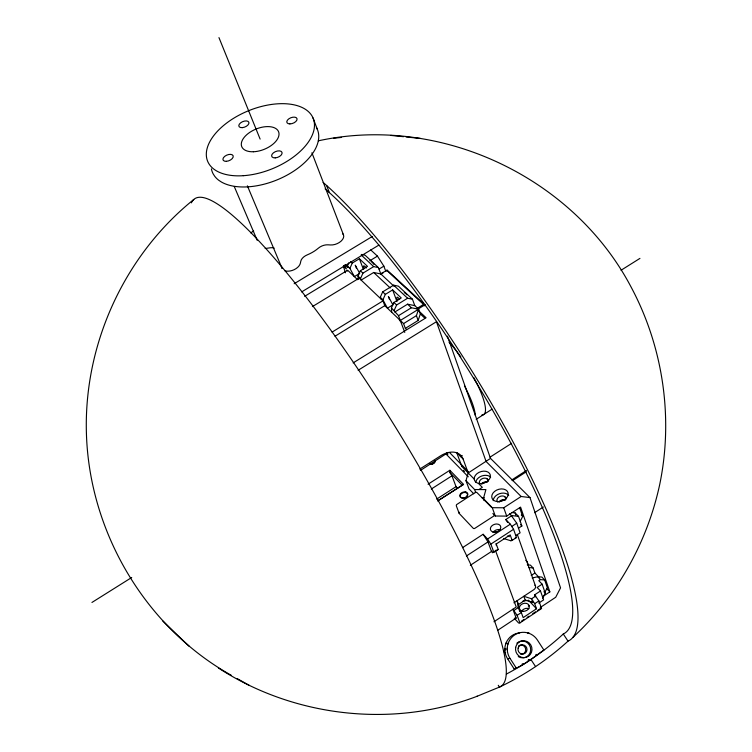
<?xml version="1.0" encoding="UTF-8"?>
<svg xmlns="http://www.w3.org/2000/svg" width="752" height="752" viewBox="0 0 752 752"><rect width="100%" height="100%" fill="white"/><g stroke="black" fill="none" stroke-linecap="round" stroke-linejoin="round"><path stroke-width="1.13" d="M507.243 648.863L507.262 649.7L507.271 648.036M457.611 488.302L456.041 486.666L451.961 475.809L449.781 472.388L449.856 470.273L428.057 484.203M484.147 500.644L483.395 498.567L485.905 489.59L474.625 489.552L465.977 480.66L468.524 471.871M417.351 308.235L423.254 304.598L423.508 303.714L387.289 270.241L380.54 273.766M505.523 644.52L506.068 642.979M508.202 643.251L507.948 644.032L508.493 642.481M389.564 299.616L388.38 296.448L392.892 304.842L387.44 308.188L382.918 299.794L385.353 294.361L392.638 289.896L401.239 297.942L393.907 302.445L391.444 307.916L398.522 315.68L400.308 320.474L403.57 323.586L405.347 328.37L418.159 320.446L420.34 313.979L418.61 309.185L414.775 305.622L412.453 299.202L398.41 286.164L393.606 285.177L382.702 291.851L380.268 297.284L380.879 298.873M418.159 320.446L416.411 315.652L418.61 309.185L411.372 307.756L407.556 304.184L394.734 312.071M345.234 264.939L348.026 267.599L347.415 266.02L348.815 262.833M356.457 268.304L355.254 265.165L359.7 273.38L354.371 276.623L349.915 268.408L352.256 263.078L359.381 258.763L367.531 266.387L360.368 270.739L357.999 276.097L358.309 279.377M380.822 273.963L373.688 272.478L361.157 280.101L360.546 278.522L362.925 273.155L373.678 266.612L378.444 267.618L380.822 273.963L394.057 286.305M394.133 310.473L396.614 305.002L407.612 298.234L412.453 299.202M448.267 452.422L420.406 470.451M520.196 521.409L522.678 516.436L519.82 508.173M544.89 592.313L547.306 587.603L544.664 579.971L541.901 577.094L537.699 576.718L532.19 578.006M542.653 598.141L545.238 593.093L542.136 584.172L538.808 580.694L540.462 579.595L544.664 579.971M475.508 492.344L456.502 504.677L456.285 505.776L459.134 513.296M573.156 637.151C616.753 596.646 647.19 542.709 659.701 484.542C673.538 417.924 663.179 347.048 631.097 287.057C573.174 176.927 440.042 114.342 318.312 140.821M193.809 199.468C124.371 255.332 83.735 344.181 86.414 433.218C89.178 531.683 145.08 627.102 231.306 675.296M516.492 668.406L510.025 658.367A16.967 16.441 71.6 0 1 514.556 634.998A16.967 16.441 71.6 0 1 537.436 640.074L543.893 650.066C534.287 656.628 525.065 664.815 514.161 668.97L507.591 658.761A16.854 16.337 71.7 0 1 519.632 632.921M535.64 655.011L536.467 654.409M447.44 336.153L490.511 458.391L468.205 472.961L463.082 458.993L456.652 452.478L461.803 466.428L474.202 479.08M528.919 659.692L528.073 660.265A281.21 53.439 57.9 0 0 529.718 659.899M519.914 622.919L517.122 615.343L512.892 609.233L516.163 618.078L514.293 618.276L518.645 623.032L519.914 622.919L541.572 608.537L538.883 600.923L534.644 594.832L540.481 590.969L537.144 587.472L542.136 584.172M519.576 611.451L518.532 604.505L525.197 600.096L532.942 602.596L531.476 601.036M493.961 621.754L516.239 607.005L495.389 550.295M513.983 610.417L518.184 607.644L517.141 600.688L518.532 604.505M525.197 600.096L523.824 596.28L531.579 598.78L535.753 596.007M543.254 596.233L549.844 591.871L520.572 507.111L506.707 516.116L495.277 516.013L492.861 513.522M517.122 615.343L521.315 612.56L518.184 607.644M521.315 612.56L523.166 617.627L536.514 608.763L534.71 603.687L538.883 600.923M497.833 630.223L516.163 618.078M538.761 603.095L543.602 599.88L540.481 590.969M540.293 607.484L555.719 597.248L560.55 587.867L529.991 497.589L490.511 458.391M521.465 621.161L524.285 619.291M527.096 617.42L528.976 616.179M532.736 613.679L535.546 611.808M537.426 610.568L540.246 608.697M513.907 602.831L533.817 589.671A4.07 3.083 -18.7 0 0 534.935 585.141M531.213 575.468L534.907 573.043L533.121 567.957L530.404 565.119L527.265 564.827M518.429 528.224L521.869 525.977L518.523 516.361L515.129 512.92L511.802 512.526M470.348 565.288L492.052 551.122M515.778 535.64L520.093 532.82L516.727 523.213L509.837 513.522M462.536 547.653L483.113 534.277L487.992 541.929L491.517 551.47L492.635 552.654L498.228 549.468L496.226 543.997L510.185 534.888L512.14 540.378L510.852 540.754L503.699 538.582M510.852 540.754L512.582 539.626M492.635 552.654L498.228 549.468M512.14 540.378L516.483 537.539L513.569 529.295L510.317 524.191L505.786 519.547L511.868 515.59L518.523 516.361M483.113 534.277L487.578 538.987L510.317 524.191M466.409 555.982L487.992 541.929M511.52 526.607L516.727 523.213M534.578 512.695L543.311 507.017M493.867 552.306L490.84 544.11L513.569 529.295M483.395 498.567L492.278 507.694L503.746 507.779L521.155 496.489L529.991 497.589M511.717 480.002L526.456 470.479M512.507 480.669L526.306 471.758M478.883 489.561L482.314 487.362L478.404 483.376M431.31 489.026L451.961 475.809M490.003 457.178L511.642 443.313M436.621 499.131L456.041 486.666M438.425 500.371L463.542 484.41L449.856 470.273M437.645 501.039L463.542 484.41M460.28 456.671L462.198 455.449M461.803 466.428L462.649 465.883M419.766 469.079L440.484 455.891A20.971 14.363 -44 0 1 463.082 458.993M476.176 419.315L491.996 409.21M522.057 664.176L522.922 663.621M91.941 602.455L131.722 577.48M621.049 270.25L639.943 258.387M358.121 370.266L436.442 321.715L486.102 461.493L521.155 496.489M417.285 309.542L425.218 304.654M400.308 320.474L418.61 309.185M403.57 323.586L416.411 315.652M353.149 362.887L426.083 317.758L418.883 311.037M398.522 315.68L411.372 307.756M332.093 332.102L382.984 300.885L384.789 305.66L398.146 318.416A4.409 0.996 58.4 0 1 401.502 323.661L404.764 332.422M335.016 336.229L384.789 305.66M312.409 306.6L359.118 278.165L382.984 300.885M379.064 269.066L383.858 266.152L377.457 256.122L370.736 249.937M381.142 274.132L383.106 272.938M345.384 272.807L343.401 266.152L345.3 265.005M301.665 291.898L378.933 245.067M304.654 296.326L347.386 270.391M369.787 260.775L377.457 256.122M294.154 283.73L372.249 236.513M250.689 232.847L253.697 231.052M515.928 667.926L514.161 668.97M218.39 667.992C293.9 717.004 392.365 728.472 476.693 696.437L477.285 696.164M447.816 452.995L446.801 453.08M476.693 696.437L499.45 687.093A286.587 279.725 26.1 0 0 568.023 641.136A285.422 60.376 57.9 0 0 514.575 444.77A285.422 60.376 57.9 0 0 323.134 182.416M515.176 537.934L516.483 537.539M493.923 532.294L498.144 531.485M522.734 601.205L527.312 600.369M507.591 658.761L510.025 658.367M333.503 138.265L341.577 137.419M482.164 497.871L484.41 497.88M528.938 567.563L533.121 567.957M390.711 135.407L403.523 136.695M406.071 136.977L420.396 138.415M407.556 304.184L414.775 305.622M361.355 254.449L365.143 255.266L378.444 267.618M507.403 536.063L509.395 536.665M476.589 492.212L491.206 507.045M237.19 678.577L249.476 685.533M386.472 270.156L422.22 303.216M361.233 255.022L373.678 266.612M393.606 285.177L407.612 298.234M420.34 313.979L424.739 318.096M373.688 272.478L390.26 287.988M350.582 261.499L352.256 263.078M360.368 270.739L362.925 273.155M382.702 291.851L385.353 294.361M393.907 302.445L396.614 305.002M347.415 266.02L349.915 268.408M357.999 276.097L360.546 278.522M380.268 297.284L382.918 299.794M343.401 266.152L346.371 268.99L344.905 265.221M357.604 279.706L348.364 270.889A4.249 0.921 58.8 0 0 347.292 271.124M162.817 621.049L189.241 646.372M405.347 328.37L406.437 329.414M486.619 478.545L488.245 480.19M504.93 497.053L506.566 498.708M521.268 515.007L522.678 516.436M520.516 524.595L521.869 525.977M449.555 452.525L467.791 471.119M446.171 454.17L468.289 476.806M473.741 493.791L469.032 488.932L465.977 480.66M449.781 472.388L462.198 485.228M525.798 560.334L527.152 561.735L528.299 565.006M534.907 573.043L538.883 577.198M537.699 576.718L540.462 579.595M546.61 588.496L549.844 591.871M543.912 591.702L545.238 593.093M528.449 600.162L536.514 608.763M325.118 188.846A276.858 58.524 57.9 0 1 510.702 442.787A276.858 58.524 57.9 0 1 563.286 633.992L568.023 641.136M530.893 659.476L535.574 666.592M498.266 685.288L499.45 687.093A287.884 48.504 57.9 0 0 383.257 407.631A287.884 48.504 57.9 0 0 191.356 202.871M505.786 519.547L507.609 522.405M531.579 598.78L534.71 603.687M487.578 538.987L490.84 544.11M423.79 305.585L423.254 304.598M234.314 186.637L257.212 240.32M247.38 185.838L282.056 268.342M218.954 37.6L260.126 139.101M311.911 152.797L343.523 234.991M326.622 185.518L329.338 192.587M359.381 258.763L363.376 269.254M313.02 117.951L317.259 129.156M383.858 266.152L385.785 271.331M392.638 289.896L396.971 301.571M474.625 489.552L475.772 492.663M492.278 507.694L495.277 516.013M503.746 507.779L506.707 516.116M534.644 594.832L535.339 596.815M517.301 534.437L535.452 585.968M515.129 512.92L515.872 515.054M496.085 543.546L496.386 545.632M391.444 307.916L391.698 312.259M516.812 643.223A8.46 8.197 71.7 0 1 527.895 643.195A8.46 8.197 71.7 0 1 529.135 654.522A8.46 8.197 71.7 0 1 518.278 656.599M518.523 645.902A4.634 4.493 71.7 0 1 525.582 648.572A4.634 4.493 71.7 0 1 520.647 654.231M505.682 652.783A281.21 53.439 57.9 0 1 503.765 651.561M563.286 633.992A278.334 271.66 26.1 0 1 506.378 674.074M342.658 233.646A9.776 5.847 -21.4 0 1 341.164 241.072A9.776 5.847 -21.4 0 1 330.448 244.964L327.938 244.814A9.146 5.499 -21.7 0 0 318.378 248.16A26.405 15.689 -22.1 0 1 307.305 254.843A9.156 5.518 -22.1 0 0 300.8 261.188L300.396 263.097A9.832 5.913 -22.5 0 1 294.107 269.705A9.832 5.913 -22.5 0 1 284.5 270.598M281.944 268.041A9.832 5.913 -22.5 0 1 281.774 267.082M274.207 248.132A9.033 5.358 -22.8 0 0 269.724 247.859L267.063 248.263A9.635 5.678 -22.7 0 1 265.165 248.433M464.454 385.926A49.209 11.43 57.8 0 1 475.302 415.358M473.816 377.626A49.143 11.731 57.8 0 1 481.778 415.029M449.057 342.254A49.143 11.731 57.8 0 1 460.863 356.927M316.385 127.408A56.691 31.462 -22.1 0 1 288.965 174.069A56.691 31.462 -22.1 0 1 221.37 181.993L218.87 180.358A56.691 31.462 -22.1 0 1 214.649 176.184L213.145 173.834A56.691 31.462 -22.1 0 1 211.397 168.862M371.15 261.583A5.339 1.231 58.8 0 1 373.847 264.356M404.209 292.857A5.48 1.297 58.5 0 1 406.907 294.822M387.289 270.241A8.253 1.936 58.8 0 1 387.318 271.134M424.683 305.867A8.507 2.077 58.4 0 1 423.508 303.714M364.175 268.737A5.339 1.203 58.8 0 1 363.742 265.879A5.339 1.203 58.8 0 1 366.271 268.041M397.676 300.518A5.48 1.278 58.5 0 1 397.018 297.247A5.48 1.278 58.5 0 1 399.632 299.296M521.521 611.536A5.038 3.854 -19.2 0 1 529.004 608.706M529.088 605.839A7.877 5.988 -19 0 1 528.289 606.037M494.149 514.876A1.25 0.912 -19.5 0 1 493.688 516.107L474.907 528.289A1.25 0.912 -20.2 0 1 473.224 528.28L459.228 513.466A1.278 0.921 -20.5 0 1 459.566 512.253M447.835 454.33A5.067 3.516 -20.2 0 1 446.763 453.23M481.402 483.893A5.179 3.685 -19.5 0 1 484.551 482.041A5.161 3.675 -19.5 0 1 486.384 481.788A5.179 3.685 -19.5 0 1 486.882 481.816M435.361 460.525A4.061 2.82 -20.9 0 1 429.73 464.266M465.319 491.911A4.07 2.905 -20.2 0 1 465.883 492.024M464.548 471.41A5.132 3.61 -19.9 0 1 463.439 470.291M498.783 501.951A5.255 3.779 -19 0 1 504.996 499.723M492.992 532.463A5.273 3.854 -19.5 0 1 500.362 529.831M467.124 496.019A3.741 2.67 -20.2 0 0 464.257 492.475A3.741 2.67 -20.2 0 0 460.44 496.668A3.704 2.641 -20.2 0 0 461.051 497.448A3.741 2.67 -20.2 0 0 465.338 497.561A3.694 2.632 -20.2 0 0 466.146 497.063A3.779 2.688 -20.2 0 0 467.124 496.019M435.041 460.609A3.647 2.538 -20.9 0 1 434.647 462.283A3.685 2.566 -20.9 0 1 433.688 463.288A3.6 2.51 -20.9 0 1 432.889 463.777A3.647 2.538 -20.9 0 1 429.853 464.21M493.227 500.7A8.451 6.072 -19.1 0 1 499.507 493.707A8.451 6.072 -19.1 0 1 508.728 495.389M475.762 482.154A8.338 5.922 -19.5 0 1 481.994 475.913A8.338 5.922 -19.5 0 1 490.642 477.135M499.525 501.875A4.644 3.346 -19 0 1 505.165 500.277M497.645 501.904A4.653 3.337 -19.1 0 1 500.409 496.273A4.653 3.337 -19.1 0 1 505.955 499.102M481.966 484.006A4.578 3.262 -19.5 0 1 487.127 482.323M480.039 483.95A4.587 3.252 -19.5 0 1 483.038 478.366A4.587 3.252 -19.5 0 1 488.161 481.534M504.846 648.497L504.846 650.151L504.846 648.497M528.487 633.118L527.725 632.893L529.258 633.391L528.487 633.118M515.684 647.322A8.488 8.216 71.6 0 0 526.325 657.295A8.488 8.216 71.6 0 0 529.248 643.007A8.488 8.216 71.6 0 0 515.684 647.322M518.147 648.055A4.653 4.503 71.7 0 0 523.561 653.958A4.653 4.503 71.7 0 0 525.751 646.288A4.653 4.503 71.7 0 0 518.147 648.055M243.31 175.695A56.973 31.349 -22.1 0 0 313.387 118.854A56.973 31.349 -22.1 0 0 224.491 124.747A56.973 31.349 -22.1 0 0 243.31 175.695M253.386 151.754A19.872 10.932 -22.1 0 0 278.795 132.371A19.872 10.932 -22.1 0 0 248.301 133.424A19.872 10.932 -22.1 0 0 253.386 151.754M289.877 123.911A5.424 2.97 -21.4 0 0 297.059 118.816A5.424 2.97 -21.4 0 0 288.853 118.816A5.424 2.97 -21.4 0 0 289.877 123.911M275.223 157.882A5.518 3.083 -21.9 0 0 282 152.346A5.518 3.083 -21.9 0 0 273.352 152.882A5.518 3.083 -21.9 0 0 275.223 157.882M226.371 161.323A5.461 3.017 -22.8 0 0 233.158 155.843A5.461 3.017 -22.8 0 0 224.707 156.36A5.461 3.017 -22.8 0 0 226.371 161.323M242.238 127.643A5.358 2.905 -22.3 0 0 248.874 122.322A5.358 2.905 -22.3 0 0 240.546 122.896A5.358 2.905 -22.3 0 0 242.238 127.643M522.837 611.273A5.095 3.892 -19.2 0 0 529.211 605.755A5.095 3.892 -19.2 0 0 520.976 604.796A5.095 3.892 -19.2 0 0 522.837 611.273M462.706 498.134A4.164 2.97 -20.2 0 0 467.725 493.594A4.164 2.97 -20.2 0 0 460.995 493.293A4.164 2.97 -20.2 0 0 462.706 498.134M500.428 528.769A5.33 3.882 -19.5 0 0 496.687 524.003A5.283 3.854 -19.5 0 0 494.769 524.285A5.33 3.882 -19.5 0 0 491.244 526.56A5.283 3.854 -19.5 0 0 490.53 528.007A5.33 3.882 -19.5 0 0 492.203 531.626A5.33 3.882 -19.5 0 0 497.429 531.523A5.367 3.92 -19.5 0 0 500.428 528.769M497.354 501.612A8.469 6.072 -19.1 0 0 508.061 492.767A8.469 6.072 -19.1 0 0 494.515 491.47A8.469 6.072 -19.1 0 0 497.354 501.612M479.673 483.583A8.357 5.922 -19.5 0 0 490.285 474.888A8.357 5.922 -19.5 0 0 476.975 473.675A8.357 5.922 -19.5 0 0 479.673 483.583"/></g></svg>
